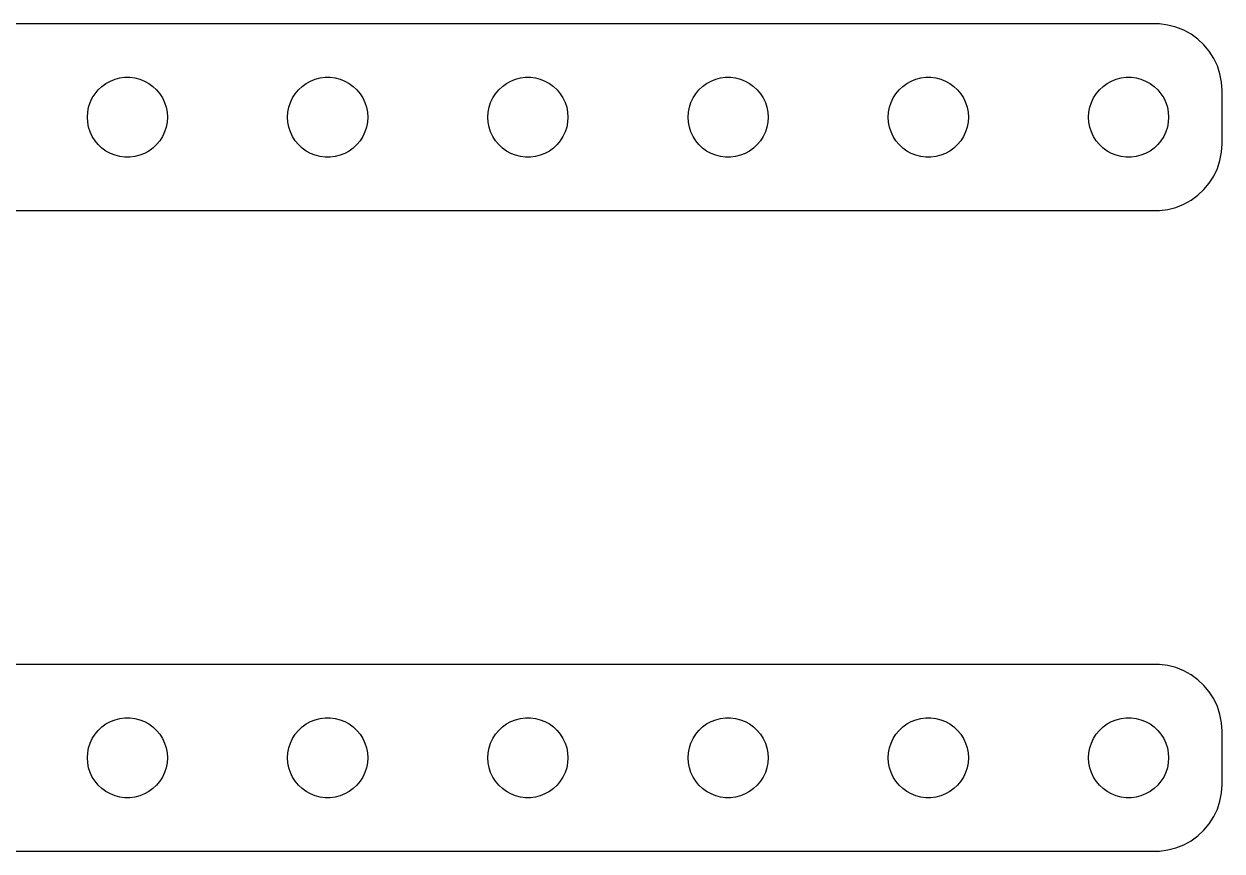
# Model space of a CAD drawing. Header units: metres. Extents: x -90 to 90, y 21 to 51.
# Drawn here: x 44.88 to 89.75, y 20.5 to 51.5 of the extents above; entities that cross this region are included whole.
import ezdxf

# ---------------------------------------------------------------- set-up
doc = ezdxf.new("R2010")
doc.units = ezdxf.units.M

msp = doc.modelspace()

# ---------------------------------------------------------------- linework, layer by layer
for p, q in [((87.407, 51.4951), (-87.407, 51.4951)), ((87.7184, 51.4557), (87.407, 51.4951)), ((88.0225, 51.3776), (87.7184, 51.4557)), ((88.3144, 51.2621), (88.0225, 51.3776)), ((88.5896, 51.1108), (88.3144, 51.2621)), ((88.8436, 50.9263), (88.5896, 51.1108)), ((89.0724, 50.7114), (88.8436, 50.9263)), ((89.2725, 50.4695), (89.0724, 50.7114)), ((89.4408, 50.2044), (89.2725, 50.4695)), ((89.5744, 49.9203), (89.4408, 50.2044)), ((89.6714, 49.6217), (89.5744, 49.9203)), ((48.1113, 49.3572), (48.2865, 49.4266)), ((48.2865, 49.4266), (48.4689, 49.4734)), ((48.4689, 49.4734), (48.6558, 49.497)), ((48.6558, 49.497), (48.8442, 49.497)), ((48.8442, 49.497), (49.0311, 49.4734)), ((49.0311, 49.4734), (49.2135, 49.4266)), ((49.2135, 49.4266), (49.3887, 49.3572)), ((55.6113, 49.3572), (55.7865, 49.4266)), ((55.7865, 49.4266), (55.9689, 49.4734)), ((55.9689, 49.4734), (56.1558, 49.497)), ((56.1558, 49.497), (56.3442, 49.497)), ((56.3442, 49.497), (56.5311, 49.4734)), ((56.5311, 49.4734), (56.7135, 49.4266)), ((56.7135, 49.4266), (56.8887, 49.3572)), ((63.1113, 49.3572), (63.2865, 49.4266)), ((63.2865, 49.4266), (63.4689, 49.4734)), ((63.4689, 49.4734), (63.6558, 49.497)), ((63.6558, 49.497), (63.8442, 49.497)), ((63.8442, 49.497), (64.0311, 49.4734)), ((64.0311, 49.4734), (64.2135, 49.4266)), ((64.2135, 49.4266), (64.3887, 49.3572)), ((70.6113, 49.3572), (70.7865, 49.4266)), ((70.7865, 49.4266), (70.9689, 49.4734)), ((70.9689, 49.4734), (71.1558, 49.497)), ((71.1558, 49.497), (71.3442, 49.497)), ((71.3442, 49.497), (71.5311, 49.4734)), ((71.5311, 49.4734), (71.7135, 49.4266)), ((71.7135, 49.4266), (71.8887, 49.3572)), ((78.1113, 49.3572), (78.2865, 49.4266)), ((78.2865, 49.4266), (78.4689, 49.4734)), ((78.4689, 49.4734), (78.6558, 49.497)), ((78.6558, 49.497), (78.8442, 49.497)), ((78.8442, 49.497), (79.0311, 49.4734)), ((79.0311, 49.4734), (79.2135, 49.4266)), ((79.2135, 49.4266), (79.3887, 49.3572)), ((85.6113, 49.3572), (85.7865, 49.4266)), ((85.7865, 49.4266), (85.9689, 49.4734)), ((85.9689, 49.4734), (86.1558, 49.497)), ((86.1558, 49.497), (86.3442, 49.497)), ((86.3442, 49.497), (86.5311, 49.4734)), ((86.5311, 49.4734), (86.7135, 49.4266)), ((86.7135, 49.4266), (86.8887, 49.3572)), ((89.7303, 49.3133), (89.6714, 49.6217)), ((47.5365, 48.8817), (47.6565, 49.0268)), ((47.6565, 49.0268), (47.7939, 49.1558)), ((47.7939, 49.1558), (47.9463, 49.2665)), ((47.9463, 49.2665), (48.1113, 49.3572)), ((49.3887, 49.3572), (49.5537, 49.2665)), ((49.5537, 49.2665), (49.7061, 49.1558)), ((49.7061, 49.1558), (49.8434, 49.0268)), ((49.8434, 49.0268), (49.9635, 48.8817)), ((55.0365, 48.8817), (55.1565, 49.0268)), ((55.1565, 49.0268), (55.2939, 49.1558)), ((55.2939, 49.1558), (55.4463, 49.2665)), ((55.4463, 49.2665), (55.6113, 49.3572)), ((56.8887, 49.3572), (57.0537, 49.2665)), ((57.0537, 49.2665), (57.2061, 49.1558)), ((57.2061, 49.1558), (57.3434, 49.0268)), ((57.3434, 49.0268), (57.4635, 48.8817)), ((62.5365, 48.8817), (62.6565, 49.0268)), ((62.6565, 49.0268), (62.7939, 49.1558)), ((62.7939, 49.1558), (62.9463, 49.2665)), ((62.9463, 49.2665), (63.1113, 49.3572)), ((64.3887, 49.3572), (64.5537, 49.2665)), ((64.5537, 49.2665), (64.7061, 49.1558)), ((64.7061, 49.1558), (64.8434, 49.0268)), ((64.8434, 49.0268), (64.9635, 48.8817)), ((70.0365, 48.8817), (70.1565, 49.0268)), ((70.1565, 49.0268), (70.2939, 49.1558)), ((70.2939, 49.1558), (70.4463, 49.2665)), ((70.4463, 49.2665), (70.6113, 49.3572)), ((71.8887, 49.3572), (72.0537, 49.2665)), ((72.0537, 49.2665), (72.2061, 49.1558)), ((72.2061, 49.1558), (72.3434, 49.0268)), ((72.3434, 49.0268), (72.4635, 48.8817)), ((77.5365, 48.8817), (77.6565, 49.0268)), ((77.6565, 49.0268), (77.7939, 49.1558)), ((77.7939, 49.1558), (77.9463, 49.2665)), ((77.9463, 49.2665), (78.1113, 49.3572)), ((79.3887, 49.3572), (79.5537, 49.2665)), ((79.5537, 49.2665), (79.7061, 49.1558)), ((79.7061, 49.1558), (79.8434, 49.0268)), ((79.8434, 49.0268), (79.9635, 48.8817)), ((85.0365, 48.8817), (85.1565, 49.0268)), ((85.1565, 49.0268), (85.2939, 49.1558)), ((85.2939, 49.1558), (85.4463, 49.2665)), ((85.4463, 49.2665), (85.6113, 49.3572)), ((86.8887, 49.3572), (87.0537, 49.2665)), ((87.0537, 49.2665), (87.2061, 49.1558)), ((87.2061, 49.1558), (87.3434, 49.0268)), ((87.3434, 49.0268), (87.4635, 48.8817)), ((89.75, 49), (89.7303, 49.3133)), ((89.75, 47), (89.75, 49)), ((47.2971, 48.373), (47.3553, 48.5522)), ((47.3553, 48.5522), (47.4355, 48.7226)), ((47.4355, 48.7226), (47.5365, 48.8817)), ((49.9635, 48.8817), (50.0645, 48.7226)), ((50.0645, 48.7226), (50.1447, 48.5522)), ((50.1447, 48.5522), (50.2029, 48.373)), ((54.7971, 48.373), (54.8553, 48.5522)), ((54.8553, 48.5522), (54.9355, 48.7226)), ((54.9355, 48.7226), (55.0365, 48.8817)), ((57.4635, 48.8817), (57.5645, 48.7226)), ((57.5645, 48.7226), (57.6447, 48.5522)), ((57.6447, 48.5522), (57.7029, 48.373)), ((62.2971, 48.373), (62.3553, 48.5522)), ((62.3553, 48.5522), (62.4355, 48.7226)), ((62.4355, 48.7226), (62.5365, 48.8817)), ((64.9635, 48.8817), (65.0645, 48.7226)), ((65.0645, 48.7226), (65.1447, 48.5522)), ((65.1447, 48.5522), (65.2029, 48.373)), ((69.7971, 48.373), (69.8553, 48.5522)), ((69.8553, 48.5522), (69.9355, 48.7226)), ((69.9355, 48.7226), (70.0365, 48.8817)), ((72.4635, 48.8817), (72.5645, 48.7226)), ((72.5645, 48.7226), (72.6447, 48.5522)), ((72.6447, 48.5522), (72.7029, 48.373)), ((77.2971, 48.373), (77.3553, 48.5522)), ((77.3553, 48.5522), (77.4355, 48.7226)), ((77.4355, 48.7226), (77.5365, 48.8817)), ((79.9635, 48.8817), (80.0645, 48.7226)), ((80.0645, 48.7226), (80.1447, 48.5522)), ((80.1447, 48.5522), (80.2029, 48.373)), ((84.7971, 48.373), (84.8553, 48.5522)), ((84.8553, 48.5522), (84.9355, 48.7226)), ((84.9355, 48.7226), (85.0365, 48.8817)), ((87.4635, 48.8817), (87.5645, 48.7226)), ((87.5645, 48.7226), (87.6447, 48.5522)), ((87.6447, 48.5522), (87.7029, 48.373)), ((47.25, 48), (47.2618, 48.188)), ((47.2618, 48.188), (47.2971, 48.373)), ((50.2029, 48.373), (50.2382, 48.188)), ((50.2382, 48.188), (50.25, 48)), ((54.75, 48), (54.7618, 48.188)), ((54.7618, 48.188), (54.7971, 48.373)), ((57.7029, 48.373), (57.7382, 48.188)), ((57.7382, 48.188), (57.75, 48)), ((62.25, 48), (62.2618, 48.188)), ((62.2618, 48.188), (62.2971, 48.373)), ((65.2029, 48.373), (65.2382, 48.188)), ((65.2382, 48.188), (65.25, 48)), ((69.75, 48), (69.7618, 48.188)), ((69.7618, 48.188), (69.7971, 48.373)), ((72.7029, 48.373), (72.7382, 48.188)), ((72.7382, 48.188), (72.75, 48)), ((77.25, 48), (77.2618, 48.188)), ((77.2618, 48.188), (77.2971, 48.373)), ((80.2029, 48.373), (80.2382, 48.188)), ((80.2382, 48.188), (80.25, 48)), ((84.75, 48), (84.7618, 48.188)), ((84.7618, 48.188), (84.7971, 48.373)), ((87.7029, 48.373), (87.7382, 48.188)), ((87.7382, 48.188), (87.75, 48)), ((47.2618, 47.812), (47.25, 48)), ((47.2971, 47.627), (47.2618, 47.812)), ((47.3553, 47.4478), (47.2971, 47.627)), ((50.2029, 47.627), (50.1447, 47.4478)), ((50.2382, 47.812), (50.2029, 47.627)), ((50.25, 48), (50.2382, 47.812)), ((54.7618, 47.812), (54.75, 48)), ((54.7971, 47.627), (54.7618, 47.812)), ((54.8553, 47.4478), (54.7971, 47.627)), ((57.7029, 47.627), (57.6447, 47.4478)), ((57.7382, 47.812), (57.7029, 47.627)), ((57.75, 48), (57.7382, 47.812)), ((62.2618, 47.812), (62.25, 48)), ((62.2971, 47.627), (62.2618, 47.812)), ((62.3553, 47.4478), (62.2971, 47.627)), ((65.2029, 47.627), (65.1447, 47.4478)), ((65.2382, 47.812), (65.2029, 47.627)), ((65.25, 48), (65.2382, 47.812)), ((69.7618, 47.812), (69.75, 48)), ((69.7971, 47.627), (69.7618, 47.812)), ((69.8553, 47.4478), (69.7971, 47.627)), ((72.7029, 47.627), (72.6447, 47.4478)), ((72.7382, 47.812), (72.7029, 47.627)), ((72.75, 48), (72.7382, 47.812)), ((77.2618, 47.812), (77.25, 48)), ((77.2971, 47.627), (77.2618, 47.812)), ((77.3553, 47.4478), (77.2971, 47.627)), ((80.2029, 47.627), (80.1447, 47.4478)), ((80.2382, 47.812), (80.2029, 47.627)), ((80.25, 48), (80.2382, 47.812)), ((84.7618, 47.812), (84.75, 48)), ((84.7971, 47.627), (84.7618, 47.812)), ((84.8553, 47.4478), (84.7971, 47.627)), ((87.7029, 47.627), (87.6447, 47.4478)), ((87.7382, 47.812), (87.7029, 47.627)), ((87.75, 48), (87.7382, 47.812)), ((47.4355, 47.2774), (47.3553, 47.4478)), ((47.5365, 47.1183), (47.4355, 47.2774)), ((50.0645, 47.2774), (49.9635, 47.1183)), ((50.1447, 47.4478), (50.0645, 47.2774)), ((54.9355, 47.2774), (54.8553, 47.4478)), ((55.0365, 47.1183), (54.9355, 47.2774)), ((57.5645, 47.2774), (57.4635, 47.1183)), ((57.6447, 47.4478), (57.5645, 47.2774)), ((62.4355, 47.2774), (62.3553, 47.4478)), ((62.5365, 47.1183), (62.4355, 47.2774)), ((65.0645, 47.2774), (64.9635, 47.1183)), ((65.1447, 47.4478), (65.0645, 47.2774)), ((69.9355, 47.2774), (69.8553, 47.4478)), ((70.0365, 47.1183), (69.9355, 47.2774)), ((72.5645, 47.2774), (72.4635, 47.1183)), ((72.6447, 47.4478), (72.5645, 47.2774)), ((77.4355, 47.2774), (77.3553, 47.4478)), ((77.5365, 47.1183), (77.4355, 47.2774)), ((80.0645, 47.2774), (79.9635, 47.1183)), ((80.1447, 47.4478), (80.0645, 47.2774)), ((84.9355, 47.2774), (84.8553, 47.4478)), ((85.0365, 47.1183), (84.9355, 47.2774)), ((87.5645, 47.2774), (87.4635, 47.1183)), ((87.6447, 47.4478), (87.5645, 47.2774)), ((47.6565, 46.9732), (47.5365, 47.1183)), ((47.7939, 46.8442), (47.6565, 46.9732)), ((47.9463, 46.7335), (47.7939, 46.8442)), ((48.1113, 46.6428), (47.9463, 46.7335)), ((49.5537, 46.7335), (49.3887, 46.6428)), ((49.7061, 46.8442), (49.5537, 46.7335)), ((49.8434, 46.9732), (49.7061, 46.8442)), ((49.9635, 47.1183), (49.8434, 46.9732)), ((55.1565, 46.9732), (55.0365, 47.1183)), ((55.2939, 46.8442), (55.1565, 46.9732)), ((55.4463, 46.7335), (55.2939, 46.8442)), ((55.6113, 46.6428), (55.4463, 46.7335)), ((57.0537, 46.7335), (56.8887, 46.6428)), ((57.2061, 46.8442), (57.0537, 46.7335)), ((57.3434, 46.9732), (57.2061, 46.8442)), ((57.4635, 47.1183), (57.3434, 46.9732)), ((62.6565, 46.9732), (62.5365, 47.1183)), ((62.7939, 46.8442), (62.6565, 46.9732)), ((62.9463, 46.7335), (62.7939, 46.8442)), ((63.1113, 46.6428), (62.9463, 46.7335)), ((64.5537, 46.7335), (64.3887, 46.6428)), ((64.7061, 46.8442), (64.5537, 46.7335)), ((64.8434, 46.9732), (64.7061, 46.8442)), ((64.9635, 47.1183), (64.8434, 46.9732)), ((70.1565, 46.9732), (70.0365, 47.1183)), ((70.2939, 46.8442), (70.1565, 46.9732)), ((70.4463, 46.7335), (70.2939, 46.8442)), ((70.6113, 46.6428), (70.4463, 46.7335)), ((72.0537, 46.7335), (71.8887, 46.6428)), ((72.2061, 46.8442), (72.0537, 46.7335)), ((72.3434, 46.9732), (72.2061, 46.8442)), ((72.4635, 47.1183), (72.3434, 46.9732)), ((77.6565, 46.9732), (77.5365, 47.1183)), ((77.7939, 46.8442), (77.6565, 46.9732)), ((77.9463, 46.7335), (77.7939, 46.8442)), ((78.1113, 46.6428), (77.9463, 46.7335)), ((79.5537, 46.7335), (79.3887, 46.6428)), ((79.7061, 46.8442), (79.5537, 46.7335)), ((79.8434, 46.9732), (79.7061, 46.8442)), ((79.9635, 47.1183), (79.8434, 46.9732)), ((85.1565, 46.9732), (85.0365, 47.1183)), ((85.2939, 46.8442), (85.1565, 46.9732)), ((85.4463, 46.7335), (85.2939, 46.8442)), ((85.6113, 46.6428), (85.4463, 46.7335)), ((87.0537, 46.7335), (86.8887, 46.6428)), ((87.2061, 46.8442), (87.0537, 46.7335)), ((87.3434, 46.9732), (87.2061, 46.8442)), ((87.4635, 47.1183), (87.3434, 46.9732)), ((89.6714, 46.3783), (89.7303, 46.6867)), ((89.7303, 46.6867), (89.75, 47)), ((48.2865, 46.5734), (48.1113, 46.6428)), ((48.4689, 46.5266), (48.2865, 46.5734)), ((48.6558, 46.503), (48.4689, 46.5266)), ((48.8442, 46.503), (48.6558, 46.503)), ((49.0311, 46.5266), (48.8442, 46.503)), ((49.2135, 46.5734), (49.0311, 46.5266)), ((49.3887, 46.6428), (49.2135, 46.5734)), ((55.7865, 46.5734), (55.6113, 46.6428)), ((55.9689, 46.5266), (55.7865, 46.5734)), ((56.1558, 46.503), (55.9689, 46.5266)), ((56.3442, 46.503), (56.1558, 46.503)), ((56.5311, 46.5266), (56.3442, 46.503)), ((56.7135, 46.5734), (56.5311, 46.5266)), ((56.8887, 46.6428), (56.7135, 46.5734)), ((63.2865, 46.5734), (63.1113, 46.6428)), ((63.4689, 46.5266), (63.2865, 46.5734)), ((63.6558, 46.503), (63.4689, 46.5266)), ((63.8442, 46.503), (63.6558, 46.503)), ((64.0311, 46.5266), (63.8442, 46.503)), ((64.2135, 46.5734), (64.0311, 46.5266)), ((64.3887, 46.6428), (64.2135, 46.5734)), ((70.7865, 46.5734), (70.6113, 46.6428)), ((70.9689, 46.5266), (70.7865, 46.5734)), ((71.1558, 46.503), (70.9689, 46.5266)), ((71.3442, 46.503), (71.1558, 46.503)), ((71.5311, 46.5266), (71.3442, 46.503)), ((71.7135, 46.5734), (71.5311, 46.5266)), ((71.8887, 46.6428), (71.7135, 46.5734)), ((78.2865, 46.5734), (78.1113, 46.6428)), ((78.4689, 46.5266), (78.2865, 46.5734)), ((78.6558, 46.503), (78.4689, 46.5266)), ((78.8442, 46.503), (78.6558, 46.503)), ((79.0311, 46.5266), (78.8442, 46.503)), ((79.2135, 46.5734), (79.0311, 46.5266)), ((79.3887, 46.6428), (79.2135, 46.5734)), ((85.7865, 46.5734), (85.6113, 46.6428)), ((85.9689, 46.5266), (85.7865, 46.5734)), ((86.1558, 46.503), (85.9689, 46.5266)), ((86.3442, 46.503), (86.1558, 46.503)), ((86.5311, 46.5266), (86.3442, 46.503)), ((86.7135, 46.5734), (86.5311, 46.5266)), ((86.8887, 46.6428), (86.7135, 46.5734)), ((89.5744, 46.0797), (89.6714, 46.3783)), ((89.2725, 45.5305), (89.4408, 45.7956)), ((89.4408, 45.7956), (89.5744, 46.0797)), ((89.0724, 45.2886), (89.2725, 45.5305)), ((88.3144, 44.7379), (88.5896, 44.8892)), ((88.5896, 44.8892), (88.8436, 45.0737)), ((88.8436, 45.0737), (89.0724, 45.2886)), ((-87.407, 44.5049), (87.407, 44.5049)), ((87.407, 44.5049), (87.7184, 44.5443)), ((87.7184, 44.5443), (88.0225, 44.6224)), ((88.0225, 44.6224), (88.3144, 44.7379)), ((87.407, 27.4951), (-87.407, 27.4951)), ((87.7184, 27.4557), (87.407, 27.4951)), ((88.0225, 27.3776), (87.7184, 27.4557)), ((88.3144, 27.2621), (88.0225, 27.3776)), ((88.5896, 27.1108), (88.3144, 27.2621)), ((88.8436, 26.9263), (88.5896, 27.1108)), ((89.0724, 26.7114), (88.8436, 26.9263)), ((89.2725, 26.4695), (89.0724, 26.7114)), ((89.4408, 26.2044), (89.2725, 26.4695)), ((89.5744, 25.9203), (89.4408, 26.2044)), ((89.6714, 25.6217), (89.5744, 25.9203)), ((89.7303, 25.3133), (89.6714, 25.6217)), ((47.6565, 25.0268), (47.7939, 25.1558)), ((47.7939, 25.1558), (47.9463, 25.2665)), ((47.9463, 25.2665), (48.1113, 25.3572)), ((48.1113, 25.3572), (48.2865, 25.4266)), ((48.2865, 25.4266), (48.4689, 25.4734)), ((48.4689, 25.4734), (48.6558, 25.497)), ((48.6558, 25.497), (48.8442, 25.497)), ((48.8442, 25.497), (49.0311, 25.4734)), ((49.0311, 25.4734), (49.2135, 25.4266)), ((49.2135, 25.4266), (49.3887, 25.3572)), ((49.3887, 25.3572), (49.5537, 25.2665)), ((49.5537, 25.2665), (49.7061, 25.1558)), ((49.7061, 25.1558), (49.8434, 25.0268)), ((55.1565, 25.0268), (55.2939, 25.1558)), ((55.2939, 25.1558), (55.4463, 25.2665)), ((55.4463, 25.2665), (55.6113, 25.3572)), ((55.6113, 25.3572), (55.7865, 25.4266)), ((55.7865, 25.4266), (55.9689, 25.4734)), ((55.9689, 25.4734), (56.1558, 25.497)), ((56.1558, 25.497), (56.3442, 25.497)), ((56.3442, 25.497), (56.5311, 25.4734)), ((56.5311, 25.4734), (56.7135, 25.4266)), ((56.7135, 25.4266), (56.8887, 25.3572)), ((56.8887, 25.3572), (57.0537, 25.2665)), ((57.0537, 25.2665), (57.2061, 25.1558)), ((57.2061, 25.1558), (57.3434, 25.0268)), ((62.6565, 25.0268), (62.7939, 25.1558)), ((62.7939, 25.1558), (62.9463, 25.2665)), ((62.9463, 25.2665), (63.1113, 25.3572)), ((63.1113, 25.3572), (63.2865, 25.4266)), ((63.2865, 25.4266), (63.4689, 25.4734)), ((63.4689, 25.4734), (63.6558, 25.497)), ((63.6558, 25.497), (63.8442, 25.497)), ((63.8442, 25.497), (64.0311, 25.4734)), ((64.0311, 25.4734), (64.2135, 25.4266)), ((64.2135, 25.4266), (64.3887, 25.3572)), ((64.3887, 25.3572), (64.5537, 25.2665)), ((64.5537, 25.2665), (64.7061, 25.1558)), ((64.7061, 25.1558), (64.8434, 25.0268)), ((70.1565, 25.0268), (70.2939, 25.1558)), ((70.2939, 25.1558), (70.4463, 25.2665)), ((70.4463, 25.2665), (70.6113, 25.3572)), ((70.6113, 25.3572), (70.7865, 25.4266)), ((70.7865, 25.4266), (70.9689, 25.4734)), ((70.9689, 25.4734), (71.1558, 25.497)), ((71.1558, 25.497), (71.3442, 25.497)), ((71.3442, 25.497), (71.5311, 25.4734)), ((71.5311, 25.4734), (71.7135, 25.4266)), ((71.7135, 25.4266), (71.8887, 25.3572)), ((71.8887, 25.3572), (72.0537, 25.2665)), ((72.0537, 25.2665), (72.2061, 25.1558)), ((72.2061, 25.1558), (72.3434, 25.0268)), ((77.6565, 25.0268), (77.7939, 25.1558)), ((77.7939, 25.1558), (77.9463, 25.2665)), ((77.9463, 25.2665), (78.1113, 25.3572)), ((78.1113, 25.3572), (78.2865, 25.4266)), ((78.2865, 25.4266), (78.4689, 25.4734)), ((78.4689, 25.4734), (78.6558, 25.497)), ((78.6558, 25.497), (78.8442, 25.497)), ((78.8442, 25.497), (79.0311, 25.4734)), ((79.0311, 25.4734), (79.2135, 25.4266)), ((79.2135, 25.4266), (79.3887, 25.3572)), ((79.3887, 25.3572), (79.5537, 25.2665)), ((79.5537, 25.2665), (79.7061, 25.1558)), ((79.7061, 25.1558), (79.8434, 25.0268)), ((85.1565, 25.0268), (85.2939, 25.1558)), ((85.2939, 25.1558), (85.4463, 25.2665)), ((85.4463, 25.2665), (85.6113, 25.3572)), ((85.6113, 25.3572), (85.7865, 25.4266)), ((85.7865, 25.4266), (85.9689, 25.4734)), ((85.9689, 25.4734), (86.1558, 25.497)), ((86.1558, 25.497), (86.3442, 25.497)), ((86.3442, 25.497), (86.5311, 25.4734)), ((86.5311, 25.4734), (86.7135, 25.4266)), ((86.7135, 25.4266), (86.8887, 25.3572)), ((86.8887, 25.3572), (87.0537, 25.2665)), ((87.0537, 25.2665), (87.2061, 25.1558)), ((87.2061, 25.1558), (87.3434, 25.0268)), ((89.75, 25), (89.7303, 25.3133)), ((47.3553, 24.5522), (47.4355, 24.7226)), ((47.4355, 24.7226), (47.5365, 24.8817)), ((47.5365, 24.8817), (47.6565, 25.0268)), ((49.8434, 25.0268), (49.9635, 24.8817)), ((49.9635, 24.8817), (50.0645, 24.7226)), ((50.0645, 24.7226), (50.1447, 24.5522)), ((54.8553, 24.5522), (54.9355, 24.7226)), ((54.9355, 24.7226), (55.0365, 24.8817)), ((55.0365, 24.8817), (55.1565, 25.0268)), ((57.3434, 25.0268), (57.4635, 24.8817)), ((57.4635, 24.8817), (57.5645, 24.7226)), ((57.5645, 24.7226), (57.6447, 24.5522)), ((62.3553, 24.5522), (62.4355, 24.7226)), ((62.4355, 24.7226), (62.5365, 24.8817)), ((62.5365, 24.8817), (62.6565, 25.0268)), ((64.8434, 25.0268), (64.9635, 24.8817)), ((64.9635, 24.8817), (65.0645, 24.7226)), ((65.0645, 24.7226), (65.1447, 24.5522)), ((69.8553, 24.5522), (69.9355, 24.7226)), ((69.9355, 24.7226), (70.0365, 24.8817)), ((70.0365, 24.8817), (70.1565, 25.0268)), ((72.3434, 25.0268), (72.4635, 24.8817)), ((72.4635, 24.8817), (72.5645, 24.7226)), ((72.5645, 24.7226), (72.6447, 24.5522)), ((77.3553, 24.5522), (77.4355, 24.7226)), ((77.4355, 24.7226), (77.5365, 24.8817)), ((77.5365, 24.8817), (77.6565, 25.0268)), ((79.8434, 25.0268), (79.9635, 24.8817)), ((79.9635, 24.8817), (80.0645, 24.7226)), ((80.0645, 24.7226), (80.1447, 24.5522)), ((84.8553, 24.5522), (84.9355, 24.7226)), ((84.9355, 24.7226), (85.0365, 24.8817)), ((85.0365, 24.8817), (85.1565, 25.0268)), ((87.3434, 25.0268), (87.4635, 24.8817)), ((87.4635, 24.8817), (87.5645, 24.7226)), ((87.5645, 24.7226), (87.6447, 24.5522)), ((89.75, 23), (89.75, 25)), ((47.2618, 24.188), (47.2971, 24.373)), ((47.2971, 24.373), (47.3553, 24.5522)), ((50.1447, 24.5522), (50.2029, 24.373)), ((50.2029, 24.373), (50.2382, 24.188)), ((54.7618, 24.188), (54.7971, 24.373)), ((54.7971, 24.373), (54.8553, 24.5522)), ((57.6447, 24.5522), (57.7029, 24.373)), ((57.7029, 24.373), (57.7382, 24.188)), ((62.2618, 24.188), (62.2971, 24.373)), ((62.2971, 24.373), (62.3553, 24.5522)), ((65.1447, 24.5522), (65.2029, 24.373)), ((65.2029, 24.373), (65.2382, 24.188)), ((69.7618, 24.188), (69.7971, 24.373)), ((69.7971, 24.373), (69.8553, 24.5522)), ((72.6447, 24.5522), (72.7029, 24.373)), ((72.7029, 24.373), (72.7382, 24.188)), ((77.2618, 24.188), (77.2971, 24.373)), ((77.2971, 24.373), (77.3553, 24.5522)), ((80.1447, 24.5522), (80.2029, 24.373)), ((80.2029, 24.373), (80.2382, 24.188)), ((84.7618, 24.188), (84.7971, 24.373)), ((84.7971, 24.373), (84.8553, 24.5522)), ((87.6447, 24.5522), (87.7029, 24.373)), ((87.7029, 24.373), (87.7382, 24.188)), ((47.25, 24), (47.2618, 24.188)), ((47.2618, 23.812), (47.25, 24)), ((47.2971, 23.627), (47.2618, 23.812)), ((50.2382, 23.812), (50.2029, 23.627)), ((50.2382, 24.188), (50.25, 24)), ((50.25, 24), (50.2382, 23.812)), ((54.75, 24), (54.7618, 24.188)), ((54.7618, 23.812), (54.75, 24)), ((54.7971, 23.627), (54.7618, 23.812)), ((57.7382, 23.812), (57.7029, 23.627)), ((57.7382, 24.188), (57.75, 24)), ((57.75, 24), (57.7382, 23.812)), ((62.25, 24), (62.2618, 24.188)), ((62.2618, 23.812), (62.25, 24)), ((62.2971, 23.627), (62.2618, 23.812)), ((65.2382, 23.812), (65.2029, 23.627)), ((65.2382, 24.188), (65.25, 24)), ((65.25, 24), (65.2382, 23.812)), ((69.75, 24), (69.7618, 24.188)), ((69.7618, 23.812), (69.75, 24)), ((69.7971, 23.627), (69.7618, 23.812)), ((72.7382, 23.812), (72.7029, 23.627)), ((72.7382, 24.188), (72.75, 24)), ((72.75, 24), (72.7382, 23.812)), ((77.25, 24), (77.2618, 24.188)), ((77.2618, 23.812), (77.25, 24)), ((77.2971, 23.627), (77.2618, 23.812)), ((80.2382, 23.812), (80.2029, 23.627)), ((80.2382, 24.188), (80.25, 24)), ((80.25, 24), (80.2382, 23.812)), ((84.75, 24), (84.7618, 24.188)), ((84.7618, 23.812), (84.75, 24)), ((84.7971, 23.627), (84.7618, 23.812)), ((87.7382, 23.812), (87.7029, 23.627)), ((87.7382, 24.188), (87.75, 24)), ((87.75, 24), (87.7382, 23.812)), ((47.3553, 23.4478), (47.2971, 23.627)), ((47.4355, 23.2774), (47.3553, 23.4478)), ((50.1447, 23.4478), (50.0645, 23.2774)), ((50.2029, 23.627), (50.1447, 23.4478)), ((54.8553, 23.4478), (54.7971, 23.627)), ((54.9355, 23.2774), (54.8553, 23.4478)), ((57.6447, 23.4478), (57.5645, 23.2774)), ((57.7029, 23.627), (57.6447, 23.4478)), ((62.3553, 23.4478), (62.2971, 23.627)), ((62.4355, 23.2774), (62.3553, 23.4478)), ((65.1447, 23.4478), (65.0645, 23.2774)), ((65.2029, 23.627), (65.1447, 23.4478)), ((69.8553, 23.4478), (69.7971, 23.627)), ((69.9355, 23.2774), (69.8553, 23.4478)), ((72.6447, 23.4478), (72.5645, 23.2774)), ((72.7029, 23.627), (72.6447, 23.4478)), ((77.3553, 23.4478), (77.2971, 23.627)), ((77.4355, 23.2774), (77.3553, 23.4478)), ((80.1447, 23.4478), (80.0645, 23.2774)), ((80.2029, 23.627), (80.1447, 23.4478)), ((84.8553, 23.4478), (84.7971, 23.627)), ((84.9355, 23.2774), (84.8553, 23.4478)), ((87.6447, 23.4478), (87.5645, 23.2774)), ((87.7029, 23.627), (87.6447, 23.4478)), ((47.5365, 23.1183), (47.4355, 23.2774)), ((47.6565, 22.9732), (47.5365, 23.1183)), ((47.7939, 22.8442), (47.6565, 22.9732)), ((49.8434, 22.9732), (49.7061, 22.8442)), ((49.9635, 23.1183), (49.8434, 22.9732)), ((50.0645, 23.2774), (49.9635, 23.1183)), ((55.0365, 23.1183), (54.9355, 23.2774)), ((55.1565, 22.9732), (55.0365, 23.1183)), ((55.2939, 22.8442), (55.1565, 22.9732)), ((57.3434, 22.9732), (57.2061, 22.8442)), ((57.4635, 23.1183), (57.3434, 22.9732)), ((57.5645, 23.2774), (57.4635, 23.1183)), ((62.5365, 23.1183), (62.4355, 23.2774)), ((62.6565, 22.9732), (62.5365, 23.1183)), ((62.7939, 22.8442), (62.6565, 22.9732)), ((64.8434, 22.9732), (64.7061, 22.8442)), ((64.9635, 23.1183), (64.8434, 22.9732)), ((65.0645, 23.2774), (64.9635, 23.1183)), ((70.0365, 23.1183), (69.9355, 23.2774)), ((70.1565, 22.9732), (70.0365, 23.1183)), ((70.2939, 22.8442), (70.1565, 22.9732)), ((72.3434, 22.9732), (72.2061, 22.8442)), ((72.4635, 23.1183), (72.3434, 22.9732)), ((72.5645, 23.2774), (72.4635, 23.1183)), ((77.5365, 23.1183), (77.4355, 23.2774)), ((77.6565, 22.9732), (77.5365, 23.1183)), ((77.7939, 22.8442), (77.6565, 22.9732)), ((79.8434, 22.9732), (79.7061, 22.8442)), ((79.9635, 23.1183), (79.8434, 22.9732)), ((80.0645, 23.2774), (79.9635, 23.1183)), ((85.0365, 23.1183), (84.9355, 23.2774)), ((85.1565, 22.9732), (85.0365, 23.1183)), ((85.2939, 22.8442), (85.1565, 22.9732)), ((87.3434, 22.9732), (87.2061, 22.8442)), ((87.4635, 23.1183), (87.3434, 22.9732)), ((87.5645, 23.2774), (87.4635, 23.1183)), ((89.7303, 22.6867), (89.75, 23)), ((47.9463, 22.7335), (47.7939, 22.8442)), ((48.1113, 22.6428), (47.9463, 22.7335)), ((48.2865, 22.5734), (48.1113, 22.6428)), ((48.4689, 22.5266), (48.2865, 22.5734)), ((48.6558, 22.503), (48.4689, 22.5266)), ((48.8442, 22.503), (48.6558, 22.503)), ((49.0311, 22.5266), (48.8442, 22.503)), ((49.2135, 22.5734), (49.0311, 22.5266)), ((49.3887, 22.6428), (49.2135, 22.5734)), ((49.5537, 22.7335), (49.3887, 22.6428)), ((49.7061, 22.8442), (49.5537, 22.7335)), ((55.4463, 22.7335), (55.2939, 22.8442)), ((55.6113, 22.6428), (55.4463, 22.7335)), ((55.7865, 22.5734), (55.6113, 22.6428)), ((55.9689, 22.5266), (55.7865, 22.5734)), ((56.1558, 22.503), (55.9689, 22.5266)), ((56.3442, 22.503), (56.1558, 22.503)), ((56.5311, 22.5266), (56.3442, 22.503)), ((56.7135, 22.5734), (56.5311, 22.5266)), ((56.8887, 22.6428), (56.7135, 22.5734)), ((57.0537, 22.7335), (56.8887, 22.6428)), ((57.2061, 22.8442), (57.0537, 22.7335)), ((62.9463, 22.7335), (62.7939, 22.8442)), ((63.1113, 22.6428), (62.9463, 22.7335)), ((63.2865, 22.5734), (63.1113, 22.6428)), ((63.4689, 22.5266), (63.2865, 22.5734)), ((63.6558, 22.503), (63.4689, 22.5266)), ((63.8442, 22.503), (63.6558, 22.503)), ((64.0311, 22.5266), (63.8442, 22.503)), ((64.2135, 22.5734), (64.0311, 22.5266)), ((64.3887, 22.6428), (64.2135, 22.5734)), ((64.5537, 22.7335), (64.3887, 22.6428)), ((64.7061, 22.8442), (64.5537, 22.7335)), ((70.4463, 22.7335), (70.2939, 22.8442)), ((70.6113, 22.6428), (70.4463, 22.7335)), ((70.7865, 22.5734), (70.6113, 22.6428)), ((70.9689, 22.5266), (70.7865, 22.5734)), ((71.1558, 22.503), (70.9689, 22.5266)), ((71.3442, 22.503), (71.1558, 22.503)), ((71.5311, 22.5266), (71.3442, 22.503)), ((71.7135, 22.5734), (71.5311, 22.5266)), ((71.8887, 22.6428), (71.7135, 22.5734)), ((72.0537, 22.7335), (71.8887, 22.6428)), ((72.2061, 22.8442), (72.0537, 22.7335)), ((77.9463, 22.7335), (77.7939, 22.8442)), ((78.1113, 22.6428), (77.9463, 22.7335)), ((78.2865, 22.5734), (78.1113, 22.6428)), ((78.4689, 22.5266), (78.2865, 22.5734)), ((78.6558, 22.503), (78.4689, 22.5266)), ((78.8442, 22.503), (78.6558, 22.503)), ((79.0311, 22.5266), (78.8442, 22.503)), ((79.2135, 22.5734), (79.0311, 22.5266)), ((79.3887, 22.6428), (79.2135, 22.5734)), ((79.5537, 22.7335), (79.3887, 22.6428)), ((79.7061, 22.8442), (79.5537, 22.7335)), ((85.4463, 22.7335), (85.2939, 22.8442)), ((85.6113, 22.6428), (85.4463, 22.7335)), ((85.7865, 22.5734), (85.6113, 22.6428)), ((85.9689, 22.5266), (85.7865, 22.5734)), ((86.1558, 22.503), (85.9689, 22.5266)), ((86.3442, 22.503), (86.1558, 22.503)), ((86.5311, 22.5266), (86.3442, 22.503)), ((86.7135, 22.5734), (86.5311, 22.5266)), ((86.8887, 22.6428), (86.7135, 22.5734)), ((87.0537, 22.7335), (86.8887, 22.6428)), ((87.2061, 22.8442), (87.0537, 22.7335)), ((89.6714, 22.3783), (89.7303, 22.6867)), ((89.4408, 21.7956), (89.5744, 22.0797)), ((89.5744, 22.0797), (89.6714, 22.3783)), ((89.2725, 21.5305), (89.4408, 21.7956)), ((88.8436, 21.0737), (89.0724, 21.2886)), ((89.0724, 21.2886), (89.2725, 21.5305)), ((88.0225, 20.6224), (88.3144, 20.7379)), ((88.3144, 20.7379), (88.5896, 20.8892)), ((88.5896, 20.8892), (88.8436, 21.0737)), ((-87.407, 20.5049), (87.407, 20.5049)), ((87.407, 20.5049), (87.7184, 20.5443)), ((87.7184, 20.5443), (88.0225, 20.6224))]:
    msp.add_line(p, q)

doc.saveas('drawing.dxf')
